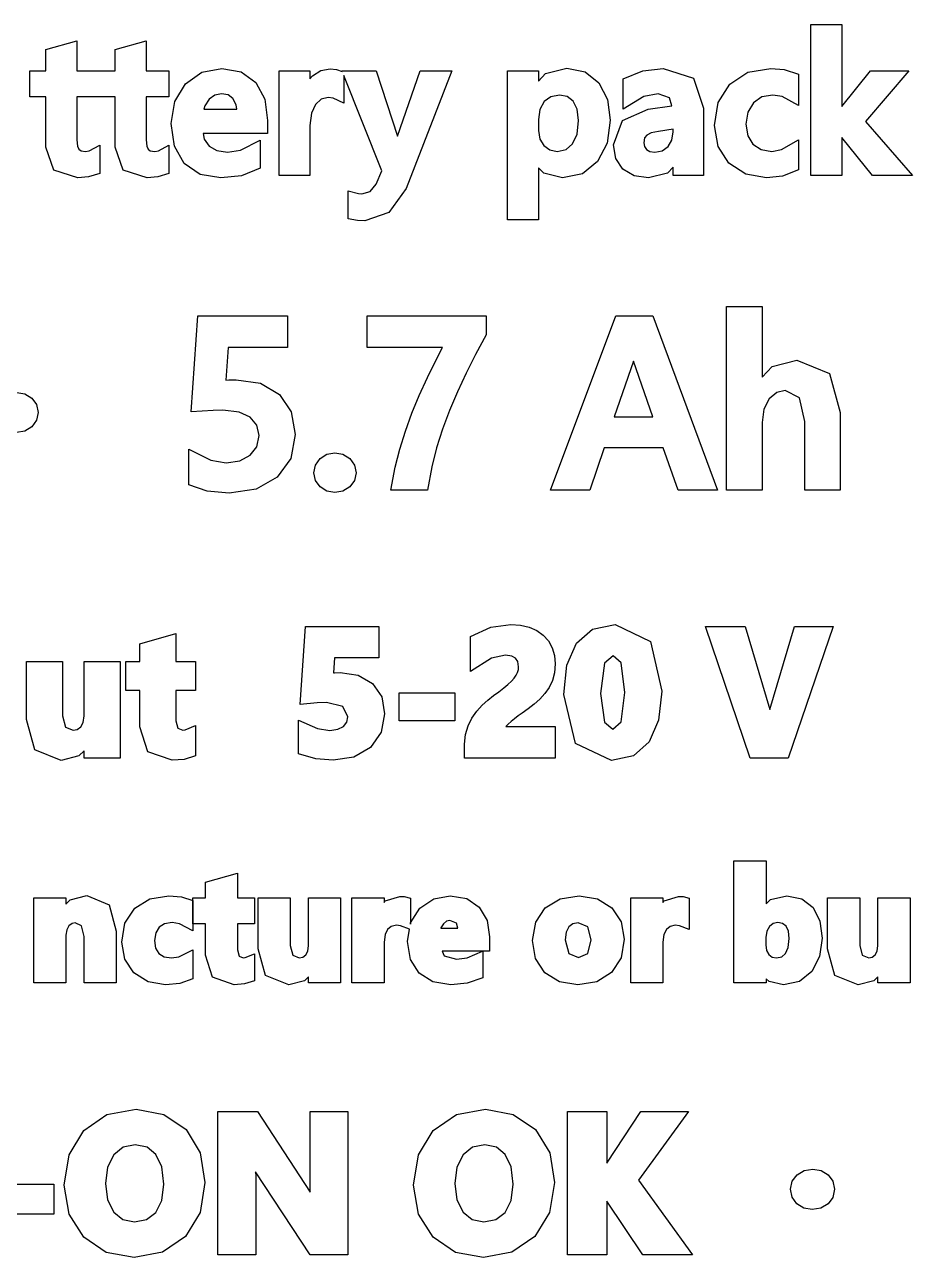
# Model space of a CAD drawing. Header units: metres. Extents: x -22.6 to 22.6, y 1.9 to 79.7.
# Drawn here: x -5.16 to 6.42, y 18.22 to 34.31 of the extents above; entities that cross this region are included whole.
import ezdxf

# ---------------------------------------------------------------- set-up
doc = ezdxf.new("R2010")
doc.units = ezdxf.units.M

msp = doc.modelspace()

# ---------------------------------------------------------------- linework, layer by layer
at = {"layer": 'MARKING'}
for points in [[(5.0963, 34.3104), (5.5007, 34.3104), (5.5007, 33.2417), (5.8758, 33.7097), (6.3751, 33.7097), (5.8081, 33.047), (6.4216, 32.34), (5.9025, 32.34), (5.5007, 32.8372), (5.5007, 32.34), (5.0963, 32.34)], [(-3.5793, 32.8058), (-3.5707, 32.7241), (-3.5521, 32.6848), (-3.5234, 32.6657), (-3.465, 32.6571), (-3.4173, 32.6645), (-3.2806, 32.7387), (-3.2806, 32.3696), (-3.4246, 32.323), (-3.5658, 32.3111), (-3.8784, 32.4112), (-3.9825, 32.7109), (-3.9825, 33.3675), (-4.1839, 33.3675), (-4.1914, 33.3675), (-4.4827, 33.3675), (-4.4827, 32.8058), (-4.474, 32.7241), (-4.4554, 32.6848), (-4.4267, 32.6657), (-4.3683, 32.6571), (-4.3206, 32.6645), (-4.1839, 32.7387), (-4.1839, 32.3696), (-4.328, 32.323), (-4.4691, 32.3111), (-4.7818, 32.4112), (-4.8858, 32.7109), (-4.8858, 33.3675), (-5.0947, 33.3675), (-5.0947, 33.7097), (-4.8858, 33.7097), (-4.8858, 33.9844), (-4.4827, 34.099), (-4.4827, 33.7097), (-4.1914, 33.7097), (-4.1839, 33.7097), (-3.9825, 33.7097), (-3.9825, 33.9844), (-3.5793, 34.099), (-3.5793, 33.7097), (-3.2806, 33.7097), (-3.2806, 33.3675), (-3.5793, 33.3675)], [(-2.1463, 33.5546), (-2.0296, 33.3361), (-1.9926, 33.0605), (-1.9926, 32.8879), (-2.8319, 32.8879), (-2.8185, 32.8178), (-2.7558, 32.7254), (-2.6565, 32.6678), (-2.5176, 32.6474), (-2.3443, 32.6744), (-2.0902, 32.8042), (-2.0902, 32.4377), (-2.3337, 32.3388), (-2.6037, 32.3102), (-2.8708, 32.3564), (-3.0796, 32.4992), (-3.2096, 32.7261), (-3.2517, 33.0208), (-3.2052, 33.3059), (-3.0631, 33.5369), (-2.8491, 33.6894), (-2.59, 33.7401), (-2.3378, 33.6944)], [(-0.941, 32.1402), (-0.8065, 32.1059), (-0.7643, 32.1019), (-0.6544, 32.1329), (-0.574, 32.2287), (-0.5024, 32.4027), (-0.9979, 33.6468), (-0.9979, 33.2839), (-1.1376, 33.3519), (-1.2018, 33.3596), (-1.292, 33.3374), (-1.3665, 33.2703), (-1.4202, 33.156), (-1.4396, 32.9943), (-1.4396, 32.34), (-1.8427, 32.34), (-1.8427, 33.7097), (-1.4396, 33.7097), (-1.4396, 33.6052), (-1.4067, 33.644), (-1.2979, 33.7102), (-1.1779, 33.7321), (-1.0946, 33.725), (-1.0184, 33.6983), (-1.023, 33.7097), (-0.5774, 33.7097), (-0.297, 32.8541), (-0.0033, 33.7097), (0.4127, 33.7097), (-0.1858, 32.1707), (-0.4126, 31.8582), (-0.7232, 31.7514), (-0.8204, 31.756), (-0.941, 31.777)], [(1.1398, 31.7651), (1.1398, 33.7097), (1.5429, 33.7097), (1.5429, 33.5746), (1.6351, 33.6708), (1.9109, 33.7405), (2.15, 33.6933), (2.331, 33.5509), (2.4416, 33.3341), (2.4772, 33.0627), (2.4372, 32.7631), (2.3138, 32.5231), (2.1149, 32.3652), (1.855, 32.3127), (1.6139, 32.3725), (1.5429, 32.4438), (1.5429, 31.7651)], [(3.1683, 33.7402), (3.5645, 33.6101), (3.6956, 33.2226), (3.6956, 32.34), (3.301, 32.34), (3.301, 32.4498), (3.2282, 32.373), (2.9798, 32.3096), (2.7916, 32.3382), (2.6454, 32.4262), (2.5527, 32.5642), (2.5216, 32.7409), (2.6379, 33.0606), (2.9748, 33.2065), (3.2836, 33.2501), (3.2506, 33.3543), (3.1035, 33.4059), (2.9176, 33.3723), (2.6457, 33.2078), (2.6457, 33.602), (2.9034, 33.7083)], [(4.2758, 33.1703), (4.2505, 33.0137), (4.2742, 32.8612), (4.3419, 32.75), (4.4468, 32.6803), (4.5874, 32.6562), (4.715, 32.6795), (4.9359, 32.8082), (4.9359, 32.4167), (4.7266, 32.3337), (4.5188, 32.3101), (4.2467, 32.3572), (4.0278, 32.5014), (3.8863, 32.7223), (3.8399, 32.9954), (3.8894, 33.2958), (4.0406, 33.5346), (4.2765, 33.6892), (4.5733, 33.7395), (4.7483, 33.7232), (4.9371, 33.6631), (4.9371, 33.2549), (4.7222, 33.3714), (4.5991, 33.3923), (4.4592, 33.3663), (4.3491, 33.2897)], [(-2.4447, 33.3456), (-2.5071, 33.3929), (-2.5929, 33.4093), (-2.6816, 33.3918), (-2.7563, 33.3386), (-2.8132, 33.2531), (-2.8256, 33.2083), (-2.3947, 33.2083), (-2.4025, 33.2651)], [(1.6125, 32.7323), (1.6912, 32.6755), (1.7884, 32.6565), (1.902, 32.6813), (1.9873, 32.7548), (2.0452, 32.8812), (2.0657, 33.06), (2.0471, 33.2069), (1.9949, 33.3102), (1.9181, 33.3713), (1.8159, 33.3921), (1.7048, 33.3702), (1.6187, 33.3054), (1.5612, 33.2048), (1.5406, 33.0725), (1.5406, 32.9277), (1.5595, 32.8179)], [(2.9155, 32.7672), (2.925, 32.7185), (2.9519, 32.6817), (2.9976, 32.6558), (3.0621, 32.6463), (3.1574, 32.6647), (3.2328, 32.7184), (3.2838, 32.8008), (3.3022, 32.9104), (3.3022, 32.9449), (3.1101, 32.9181), (3.0123, 32.8974), (2.9549, 32.8702), (2.9266, 32.8338)], [(4.914, 29.9304), (5.342, 29.756), (5.4796, 29.2511), (5.4796, 28.2374), (5.0178, 28.2374), (5.0178, 29.1305), (4.9485, 29.4414), (4.7613, 29.5348), (4.653, 29.5094), (4.5543, 29.4259), (4.4849, 29.2934), (4.4604, 29.1192), (4.4604, 28.2374), (3.9971, 28.2374), (3.9971, 30.6322), (4.4604, 30.6322), (4.4604, 29.7119), (4.5931, 29.8489)], [(-2.0853, 29.6299), (-1.8385, 29.4856), (-1.684, 29.2568), (-1.6334, 28.9619), (-1.6911, 28.6508), (-1.8663, 28.4051), (-2.1408, 28.2488), (-2.4923, 28.1981), (-2.7817, 28.2213), (-3.022, 28.303), (-3.022, 28.7703), (-2.7342, 28.6259), (-2.5344, 28.593), (-2.3547, 28.6184), (-2.2188, 28.6921), (-2.1333, 28.803), (-2.1046, 28.9467), (-2.1334, 29.0852), (-2.2186, 29.1872), (-2.3647, 29.255), (-2.5763, 29.2792), (-2.7033, 29.2748), (-2.9881, 29.2571), (-2.9036, 30.5085), (-1.7321, 30.5085), (-1.7321, 30.0982), (-2.5079, 30.0982), (-2.5363, 29.673), (-2.4993, 29.6746), (-2.4047, 29.6762)], [(0.8603, 30.2637), (0.722, 30.0045), (0.5983, 29.7612), (0.4844, 29.5195), (0.3819, 29.2768), (0.2914, 29.0331), (0.2137, 28.7879), (0.1506, 28.5394), (0.0951, 28.2374), (-0.3858, 28.2374), (-0.329, 28.5375), (-0.2689, 28.7721), (-0.195, 29.0059), (-0.1097, 29.239), (-0.013, 29.4727), (0.0942, 29.7071), (0.2107, 29.943), (0.2913, 30.0982), (-0.6945, 30.0982), (-0.6945, 30.5085), (0.8603, 30.5085)], [(1.7006, 28.2374), (2.551, 30.5085), (3.0329, 30.5085), (3.8767, 28.2374), (3.3633, 28.2374), (3.1692, 28.787), (2.4002, 28.787), (2.2138, 28.2374)], [(3.0349, 29.1915), (2.7824, 29.9171), (2.5322, 29.1915)], [(-5.5187, 29.3521), (-5.4571, 29.4367), (-5.368, 29.4928), (-5.2638, 29.5113), (-5.1592, 29.4928), (-5.0704, 29.4367), (-5.0088, 29.3521), (-4.9881, 29.2492), (-5.0092, 29.1476), (-5.0716, 29.0629), (-5.1616, 29.0062), (-5.2683, 28.9875), (-5.3718, 29.0064), (-5.4596, 29.0636), (-5.5193, 29.1485), (-5.5394, 29.2495)], [(-1.3693, 28.5635), (-1.3087, 28.6483), (-1.2203, 28.7054), (-1.1156, 28.7242), (-1.0097, 28.7055), (-0.9206, 28.6485), (-0.8592, 28.5638), (-0.8384, 28.4622), (-0.8592, 28.3618), (-0.9209, 28.2778), (-1.01, 28.2217), (-1.1156, 28.2033), (-1.22, 28.2218), (-1.3085, 28.278), (-1.3692, 28.3621), (-1.3897, 28.4622)], [(-0.6233, 25.7105), (-0.504, 25.5376), (-0.465, 25.3181), (-0.5109, 25.0752), (-0.6503, 24.8789), (-0.8664, 24.752), (-1.1389, 24.7111), (-1.3639, 24.7294), (-1.5877, 24.7956), (-1.5877, 25.2325), (-1.3426, 25.1235), (-1.1796, 25.1008), (-1.0743, 25.1148), (-1.002, 25.1532), (-0.9596, 25.2096), (-0.9463, 25.2785), (-1.0094, 25.4124), (-1.2245, 25.4631), (-1.3477, 25.4587), (-1.5678, 25.4382), (-1.4995, 26.4541), (-0.5393, 26.4541), (-0.5393, 26.0475), (-1.1196, 26.0475), (-1.1332, 25.852), (-1.1203, 25.8529), (-1.0458, 25.8547), (-0.8103, 25.8199)], [(1.2833, 25.9318), (1.2721, 26.0012), (1.2442, 26.0428), (1.194, 26.0698), (1.1109, 26.0802), (0.9301, 26.0435), (0.6551, 25.8679), (0.6551, 26.3249), (0.9195, 26.4454), (1.1825, 26.4811), (1.3081, 26.4724), (1.4204, 26.4463), (1.5201, 26.4032), (1.6046, 26.3436), (1.6726, 26.2685), (1.722, 26.179), (1.752, 26.0781), (1.7618, 25.9684), (1.7523, 25.8536), (1.7237, 25.7511), (1.68, 25.6606), (1.6246, 25.5797), (1.5594, 25.5071), (1.486, 25.4421), (1.4088, 25.3828), (1.3304, 25.3268), (1.2784, 25.2894), (1.2291, 25.2529), (1.1848, 25.2175), (1.1471, 25.1837), (1.1172, 25.1522), (1.1159, 25.1504), (1.7594, 25.1504), (1.7594, 24.7392), (0.5782, 24.7392), (0.5782, 24.922), (0.5893, 25.0466), (0.6235, 25.1609), (0.6743, 25.2618), (0.7358, 25.3505), (0.8055, 25.4287), (0.8804, 25.4963), (0.955, 25.5547), (1.0242, 25.6057), (1.0888, 25.6539), (1.1433, 25.6985), (1.1887, 25.7407), (1.2247, 25.781), (1.2516, 25.8197), (1.2696, 25.8567), (1.28, 25.8939)], [(3.1507, 25.6115), (3.1107, 25.2347), (2.9877, 24.9509), (2.7812, 24.77), (2.4956, 24.7085), (2.024, 24.9293), (1.8726, 25.5673), (1.913, 25.952), (2.0374, 26.2398), (2.2483, 26.4219), (2.5414, 26.4837), (3.003, 26.2589)], [(4.5623, 25.3725), (4.8858, 26.4541), (5.3901, 26.4541), (4.7992, 24.7392), (4.3065, 24.7392), (3.7229, 26.4541), (4.2383, 26.4541)], [(-2.9338, 24.7688), (-3.0798, 24.7225), (-3.236, 24.7107), (-3.5548, 24.821), (-3.6597, 25.1478), (-3.6597, 25.6192), (-3.8444, 25.6192), (-3.8444, 25.9981), (-3.6597, 25.9981), (-3.6597, 26.2294), (-3.1897, 26.3636), (-3.1897, 25.9981), (-2.9338, 25.9981), (-2.9338, 25.6192), (-3.1897, 25.6192), (-3.1897, 25.2262), (-3.1639, 25.1287), (-3.1003, 25.102), (-3.0678, 25.1066), (-2.9338, 25.1626)], [(2.5127, 25.118), (2.6208, 25.2101), (2.6713, 25.5969), (2.6218, 25.9837), (2.5174, 26.0743), (2.4034, 25.9788), (2.3506, 25.5803), (2.4021, 25.207)], [(-4.3884, 24.7392), (-4.3884, 24.8346), (-4.4557, 24.7677), (-4.6866, 24.7084), (-5.0292, 24.8468), (-5.1381, 25.2427), (-5.1381, 25.9981), (-4.6682, 25.9981), (-4.6682, 25.2895), (-4.6298, 25.1445), (-4.5301, 25.1026), (-4.4765, 25.113), (-4.4318, 25.1467), (-4.4005, 25.2038), (-4.3884, 25.2906), (-4.3884, 25.9981), (-3.9185, 25.9981), (-3.9185, 24.7392)], [(0.4518, 25.2244), (-0.2762, 25.2244), (-0.2762, 25.5897), (0.4518, 25.5897)], [(4.5511, 21.8217), (4.5125, 21.8565), (4.5125, 21.8065), (4.0927, 21.8065), (4.0927, 23.3965), (4.5125, 23.3965), (4.5125, 22.8369), (4.5712, 22.8925), (4.784, 22.9423), (4.9799, 22.9043), (5.1268, 22.7887), (5.2151, 22.6121), (5.2433, 22.3897), (5.2105, 22.1478), (5.1091, 21.9527), (4.947, 21.8238), (4.7389, 21.7809)], [(-2.7123, 21.8789), (-2.805, 22.1675), (-2.805, 22.5777), (-2.9669, 22.5777), (-2.9669, 22.9167), (-2.805, 22.9167), (-2.805, 23.1185), (-2.3861, 23.2381), (-2.3861, 22.9167), (-2.1618, 22.9167), (-2.1618, 22.5777), (-2.3861, 22.5777), (-2.3861, 22.2372), (-2.3641, 22.1538), (-2.3108, 22.1315), (-2.2837, 22.1354), (-2.1618, 22.1863), (-2.1618, 21.8333), (-2.2926, 21.7919), (-2.4307, 21.7814)], [(-5.0435, 22.9167), (-4.6237, 22.9167), (-4.6237, 22.8348), (-4.569, 22.8901), (-4.3504, 22.9438), (-4.0595, 22.8233), (-3.9676, 22.481), (-3.9676, 21.8065), (-4.3864, 21.8065), (-4.3864, 22.4106), (-4.4201, 22.552), (-4.5029, 22.5907), (-4.545, 22.5818), (-4.5847, 22.5508), (-4.6129, 22.4998), (-4.6237, 22.4276), (-4.6237, 21.8065), (-5.0435, 21.8065)], [(-3.2481, 22.1306), (-3.1513, 22.1459), (-2.9671, 22.2353), (-2.9671, 21.8591), (-3.1386, 21.7981), (-3.3266, 21.7818), (-3.5529, 21.8197), (-3.7368, 21.9367), (-3.8566, 22.1159), (-3.8959, 22.337), (-3.8542, 22.5858), (-3.7265, 22.7796), (-3.5281, 22.9019), (-3.2808, 22.9414), (-3.115, 22.9286), (-2.9671, 22.8784), (-2.9671, 22.4844), (-3.1432, 22.5775), (-3.2384, 22.5926), (-3.3371, 22.5765), (-3.4082, 22.5311), (-3.4534, 22.4593), (-3.4696, 22.3578), (-3.4542, 22.2592), (-3.4113, 22.1896), (-3.3437, 22.1461)], [(-1.7165, 21.7793), (-2.0194, 21.9016), (-2.1155, 22.2508), (-2.1155, 22.9167), (-1.6967, 22.9167), (-1.6967, 22.2927), (-1.6636, 22.1677), (-1.5787, 22.1321), (-1.5336, 22.1409), (-1.4957, 22.1694), (-1.469, 22.2183), (-1.4585, 22.2934), (-1.4585, 22.9167), (-1.0396, 22.9167), (-1.0396, 21.8065), (-1.4585, 21.8065), (-1.4585, 21.8852), (-1.5121, 21.8318)], [(0.8158, 21.8723), (0.6128, 21.8015), (0.3984, 21.7818), (0.1655, 21.8181), (-0.0158, 21.9314), (-0.1288, 22.1126), (-0.1654, 22.3461), (-0.1395, 22.5059), (-0.2581, 22.5507), (-0.3117, 22.5565), (-0.3792, 22.5426), (-0.4267, 22.5039), (-0.4596, 22.4364), (-0.4721, 22.3357), (-0.4721, 21.8065), (-0.8919, 21.8065), (-0.8919, 22.9167), (-0.4721, 22.9167), (-0.4721, 22.8528), (-0.4572, 22.875), (-0.2678, 22.9347), (-0.2083, 22.9308), (-0.1289, 22.9097), (-0.1289, 22.5713), (-0.1261, 22.589), (-0.0056, 22.7795), (0.1747, 22.9016), (0.3899, 22.9419), (0.6053, 22.9058), (0.7701, 22.7946), (0.8716, 22.6216), (0.9037, 22.4076), (0.9037, 22.218), (0.8158, 22.218)], [(1.5065, 22.5994), (1.6313, 22.7865), (1.8256, 22.9037), (2.0715, 22.9417), (2.3132, 22.9035), (2.5015, 22.7859), (2.6208, 22.6036), (2.6597, 22.3755), (2.6199, 22.1322), (2.4973, 21.9415), (2.3045, 21.8207), (2.0581, 21.7815), (1.8153, 21.8195), (1.6255, 21.9369), (1.5051, 22.1222), (1.4659, 22.3579)], [(3.1669, 22.9167), (3.1669, 22.8528), (3.1818, 22.875), (3.3712, 22.9347), (3.4307, 22.9308), (3.5101, 22.9097), (3.5101, 22.5019), (3.3809, 22.5507), (3.3273, 22.5565), (3.2598, 22.5426), (3.2123, 22.5039), (3.1794, 22.4364), (3.1669, 22.3357), (3.1669, 21.8065), (2.7471, 21.8065), (2.7471, 22.9167)], [(6.3913, 21.8065), (5.9724, 21.8065), (5.9724, 21.8852), (5.9188, 21.8318), (5.7143, 21.7793), (5.4114, 21.9016), (5.3154, 22.2508), (5.3154, 22.9167), (5.7342, 22.9167), (5.7342, 22.2927), (5.7673, 22.1677), (5.8521, 22.1321), (5.8972, 22.1409), (5.9352, 22.1694), (5.9619, 22.2183), (5.9724, 22.2934), (5.9724, 22.9167), (6.3913, 22.9167)], [(0.3835, 22.6192), (0.3437, 22.6104), (0.3021, 22.5781), (0.2686, 22.5246), (0.2671, 22.5189), (0.4891, 22.5189), (0.4719, 22.5828)], [(1.9925, 22.5781), (1.9404, 22.5376), (1.905, 22.4671), (1.8924, 22.3656), (1.9404, 22.187), (2.0669, 22.1348), (2.1859, 22.1878), (2.2311, 22.369), (2.1861, 22.5383), (2.0598, 22.5911)], [(4.5942, 22.1421), (4.6492, 22.1311), (4.7171, 22.1459), (4.7667, 22.1893), (4.8017, 22.2684), (4.8146, 22.3856), (4.8032, 22.4804), (4.7728, 22.5439), (4.7289, 22.5797), (4.6663, 22.5922), (4.6051, 22.5797), (4.5556, 22.5423), (4.5208, 22.4816), (4.5078, 22.3955), (4.5078, 22.3017), (4.5194, 22.228), (4.5501, 22.1752)], [(0.2843, 22.218), (0.3124, 22.1579), (0.4744, 22.1133), (0.6101, 22.1305), (0.8119, 22.218)], [(-3.7079, 20.1553), (-3.3456, 20.0897), (-3.0573, 19.8912), (-2.8711, 19.5859), (-2.8099, 19.2023), (-2.8732, 18.8085), (-3.066, 18.4949), (-3.3634, 18.291), (-3.736, 18.2236), (-4.1002, 18.2888), (-4.3929, 18.4863), (-4.5835, 18.7891), (-4.6463, 19.1666), (-4.5827, 19.5633), (-4.3895, 19.8803), (-4.0887, 20.087)], [(-0.9458, 20.125), (-0.9458, 18.255), (-1.4362, 18.255), (-2.1488, 19.3415), (-2.1479, 19.2773), (-2.1479, 18.255), (-2.6401, 18.255), (-2.6401, 20.125), (-2.1231, 20.125), (-1.4376, 19.0733), (-1.438, 19.0968), (-1.438, 20.125)], [(0.4708, 20.087), (0.8516, 20.1553), (1.2139, 20.0897), (1.5022, 19.8912), (1.6885, 19.5859), (1.7496, 19.2023), (1.6863, 18.8085), (1.4935, 18.4949), (1.1961, 18.291), (0.8235, 18.2236), (0.4594, 18.2888), (0.1667, 18.4863), (-0.024, 18.7891), (-0.0868, 19.1666), (-0.0232, 19.5633), (0.17, 19.8803)], [(3.5517, 18.255), (2.9043, 18.255), (2.4335, 18.9563), (2.4335, 18.255), (1.9194, 18.255), (1.9194, 20.125), (2.4335, 20.125), (2.4335, 19.4516), (2.8794, 20.125), (3.4996, 20.125), (2.8456, 19.2303)], [(-3.7283, 18.6863), (-3.5717, 18.7178), (-3.4527, 18.811), (-3.3738, 18.9656), (-3.3462, 19.1807), (-3.3732, 19.4054), (-3.4502, 19.566), (-3.5657, 19.6618), (-3.7189, 19.694), (-3.8784, 19.6606), (-4.0007, 19.561), (-4.0817, 19.4008), (-4.1098, 19.1874), (-4.0818, 18.9729), (-4.0009, 18.815), (-3.881, 18.7186)], [(0.6785, 18.7186), (0.8312, 18.6863), (0.9879, 18.7178), (1.1068, 18.811), (1.1857, 18.9656), (1.2133, 19.1807), (1.1864, 19.4054), (1.1093, 19.566), (0.9938, 19.6618), (0.8406, 19.694), (0.6811, 19.6606), (0.5588, 19.561), (0.4778, 19.4008), (0.4497, 19.1874), (0.4778, 18.9729), (0.5586, 18.815)], [(4.9177, 19.3018), (5.0111, 19.3555), (5.1209, 19.3728), (5.2314, 19.3554), (5.3237, 19.3008), (5.386, 19.216), (5.4067, 19.1121), (5.3857, 19.0062), (5.3223, 18.9203), (5.2279, 18.8659), (5.1142, 18.8486), (5.0061, 18.8668), (4.9146, 18.9231), (4.8524, 19.0086), (4.8316, 19.1122), (4.8531, 19.2175)], [(-4.7844, 18.7873), (-5.5719, 18.7873), (-5.5719, 19.1768), (-4.7844, 19.1768)]]:
    msp.add_lwpolyline(points, close=True, dxfattribs=at)

doc.saveas('drawing.dxf')
